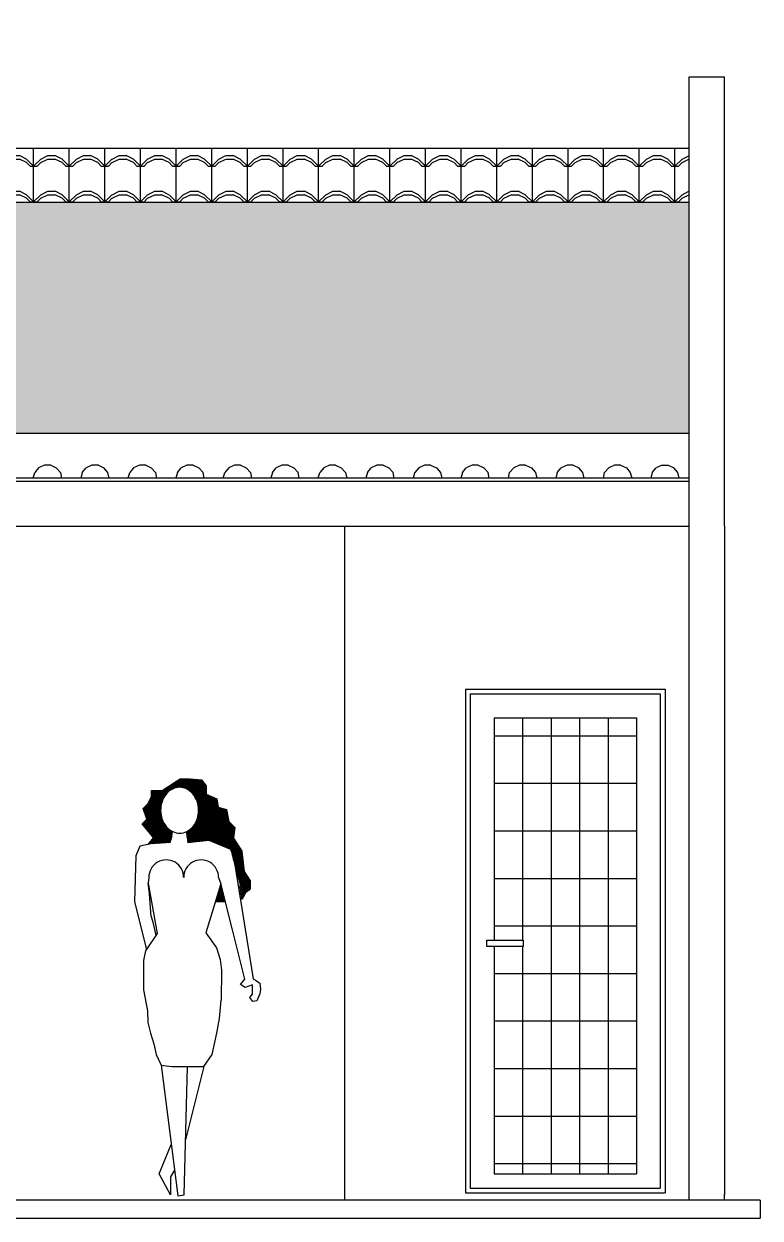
# Model space of a CAD drawing. Extents: x 500 to 638, y 181 to 267.
# Drawn here: x 634.76 to 637.86, y 221.62 to 226.65 of the extents above; entities that cross this region are included whole.
import ezdxf

# ---------------------------------------------------------------- set-up
doc = ezdxf.new("R2010")
doc.units = 0
doc.header["$LTSCALE"] = 7
for name, color, linetype in [('ACESSÓRIO', 2, 'CONTINUOUS'), ('ALVENARIA', 7, 'CONTINUOUS'), ('COTA', 1, 'CONTINUOUS'), ('JAPOR', 142, 'CONTINUOUS'), ('LINVISTA', 13, 'CONTINUOUS')]:
    doc.layers.add(name, color=color, linetype=linetype)
pattern_1 = [(0, (-0.015, 0), (0, 0.15), [0.03, -0.12]), (0, (0.06, 0.03), (0, 0.15), [0.03, -0.12]), (0, (0.06, 0.045), (0, 0.15), [0.03, -0.12]), (90, (0, 0), (-0.15, 9e-18), [0.15]), (45, (0, 0), (0, 0.150000004), [0.042426405, -0.16970563]), (45, (0.015, 0), (0, 0.150000004), [0.02121321, -0.190918824]), (135, (0, 0), (-0.150000004, 0), [0.042426405, -0.16970563]), (135, (0.135, 0), (-0.150000004, 0), [0.02121321, -0.190918824]), (26.565051, (0.03, 0.015), (0.15, 1e-10), [0.03354, -0.301870197]), (153.434949, (-0.03, 0.015), (-0.15, 1e-10), [0.03354, -0.301870197]), (26.565051, (0.03, 0.03), (0.15, 1e-10), [0.03354, -0.301870197]), (153.434949, (-0.03, 0.03), (-0.15, 1e-10), [0.03354, -0.301870197])]

msp = doc.modelspace()

# ---------------------------------------------------------------- hatches: boundary and pattern name
at = {"layer": 'COTA'}
h = msp.add_hatch(dxfattribs=at)
h.set_pattern_fill('SPANTILE', color=256, scale=0.15, style=0)
h.set_pattern_definition(pattern_1)
h.paths.add_polyline_path([(637.5585, 224.9259), (637.5585, 225.8971), (633.9339, 225.8971), (631.7834, 226.6489), (631.4591, 226.5359), (625.6328, 226.5359), (625.6328, 226.3259), (625.0071, 226.3259), (625.0071, 224.9259)])
h = msp.add_hatch(dxfattribs=at)
h.set_pattern_fill('SPANTILE', color=256, scale=0.15, style=0)
h.set_pattern_definition(pattern_1)
h.paths.add_polyline_path([(637.5585, 225.8971), (637.5585, 226.1246), (633.2837, 226.1246), (633.3517, 226.1006), (633.9339, 225.8971)])
at = {"layer": 'JAPOR', "linetype": 'Continuous'}
h = msp.add_hatch(dxfattribs=at)
h.set_pattern_fill('_U', color=256, scale=0.2, style=0, pattern_type=0)
h.set_pattern_definition([(0, (20.00375, -7.1469), (0, 0.2), [])])
h.paths.add_polyline_path([(637.0985, 223.7294), (636.9785, 223.7294), (636.9785, 221.8094), (637.0985, 221.8094)])
h.paths.add_polyline_path([(636.9785, 223.7294), (636.8585, 223.7294), (636.8585, 222.7936), (636.8612, 222.7936), (636.8612, 222.7672), (636.8585, 222.7672), (636.8585, 221.8094), (636.9785, 221.8094)])
h.paths.add_polyline_path([(636.8585, 223.7294), (636.7385, 223.7294), (636.7385, 222.7936), (636.8585, 222.7936)])
h.paths.add_polyline_path([(637.2185, 223.7294), (637.0985, 223.7294), (637.0985, 221.8094), (637.2185, 221.8094)])
h.paths.add_polyline_path([(637.3385, 223.7294), (637.2185, 223.7294), (637.2185, 221.8094), (637.3385, 221.8094)])
h.paths.add_polyline_path([(636.8585, 222.7672), (636.7385, 222.7672), (636.7385, 221.8094), (636.8585, 221.8094)])

# ---------------------------------------------------------------- linework, layer by layer
at = {"layer": 'ACESSÓRIO'}
for p, q in [((635.3265, 223.4041), (635.3516, 223.4291)), ((635.3289, 223.4012), (635.3672, 223.4395)), ((635.3312, 223.3984), (635.3828, 223.4499)), ((635.3336, 223.3955), (635.3983, 223.4603)), ((635.336, 223.3927), (635.4139, 223.4707)), ((635.3383, 223.3899), (635.421, 223.4726)), ((635.3417, 223.4226), (635.4168, 223.4726)), ((635.381, 223.4273), (635.4262, 223.4726)), ((635.3909, 223.432), (635.4314, 223.4726)), ((635.3985, 223.4344), (635.4366, 223.4726)), ((635.4049, 223.4356), (635.4419, 223.4726)), ((635.4107, 223.4362), (635.4471, 223.4726)), ((635.416, 223.4363), (635.4523, 223.4726)), ((635.4168, 223.4726), (635.4568, 223.4726)), ((635.4209, 223.436), (635.4574, 223.4725)), ((635.4255, 223.4354), (635.4621, 223.472)), ((635.4299, 223.4345), (635.4669, 223.4716)), ((635.4339, 223.4334), (635.4716, 223.4711)), ((635.4378, 223.4321), (635.4763, 223.4706)), ((635.4415, 223.4306), (635.4811, 223.4701)), ((635.445, 223.4289), (635.4858, 223.4697)), ((635.4484, 223.4271), (635.4905, 223.4692)), ((635.4517, 223.4251), (635.4953, 223.4687)), ((635.4548, 223.4231), (635.5, 223.4683)), ((635.4568, 223.4726), (635.5069, 223.4676)), ((635.4578, 223.4209), (635.5047, 223.4678)), ((635.4607, 223.4185), (635.5081, 223.466)), ((635.4634, 223.4161), (635.5105, 223.4631)), ((635.4661, 223.4135), (635.5128, 223.4602)), ((635.4686, 223.4109), (635.5151, 223.4573)), ((635.471, 223.4081), (635.5174, 223.4544)), ((635.4734, 223.4052), (635.5197, 223.4515)), ((635.4756, 223.4022), (635.522, 223.4487)), ((635.4777, 223.3991), (635.5243, 223.4458)), ((635.4797, 223.3959), (635.5267, 223.4429)), ((635.4819, 223.3929), (635.5269, 223.4379)), ((635.4888, 223.3946), (635.5269, 223.4327)), ((635.4957, 223.3963), (635.5269, 223.4275)), ((635.5069, 223.4676), (635.5269, 223.4426)), ((635.5269, 223.4426), (635.5269, 223.4075)), ((635.2624, 223.3451), (635.3241, 223.4069)), ((635.2637, 223.3412), (635.3265, 223.4041)), ((635.2685, 223.3408), (635.3289, 223.4012)), ((635.2753, 223.3425), (635.3312, 223.3984)), ((635.2816, 223.3675), (635.2966, 223.3975)), ((635.2822, 223.3442), (635.3336, 223.3955)), ((635.2837, 223.3716), (635.3218, 223.4097)), ((635.2889, 223.3821), (635.3194, 223.4126)), ((635.2891, 223.3459), (635.336, 223.3927)), ((635.2941, 223.3925), (635.317, 223.4154)), ((635.296, 223.3475), (635.3383, 223.3899)), ((635.2966, 223.421), (635.2981, 223.4226)), ((635.2966, 223.4158), (635.3034, 223.4226)), ((635.2966, 223.4106), (635.3086, 223.4226)), ((635.2966, 223.3975), (635.2966, 223.4226)), ((635.2966, 223.4226), (635.3417, 223.4226)), ((635.2966, 223.4054), (635.3123, 223.4211)), ((635.2966, 223.4002), (635.3147, 223.4182)), ((635.3029, 223.3492), (635.3407, 223.387)), ((635.3098, 223.3509), (635.3431, 223.3842)), ((635.3123, 223.4211), (635.3138, 223.4226)), ((635.3147, 223.4182), (635.319, 223.4226)), ((635.3167, 223.3526), (635.3407, 223.3767)), ((635.317, 223.4154), (635.3242, 223.4226)), ((635.3194, 223.4126), (635.3294, 223.4226)), ((635.3218, 223.4097), (635.3346, 223.4226)), ((635.3241, 223.4069), (635.3398, 223.4226)), ((635.3407, 223.387), (635.3494, 223.3958)), ((635.3431, 223.3842), (635.344, 223.3851)), ((635.4816, 223.3926), (635.4819, 223.3929)), ((635.4834, 223.3892), (635.4888, 223.3946)), ((635.485, 223.3856), (635.4957, 223.3963)), ((635.4866, 223.382), (635.5025, 223.3979)), ((635.488, 223.3782), (635.5094, 223.3996)), ((635.4893, 223.3743), (635.5163, 223.4013)), ((635.4901, 223.3075), (635.5708, 223.3881)), ((635.4905, 223.3703), (635.5232, 223.403)), ((635.4916, 223.3661), (635.5301, 223.4047)), ((635.4919, 223.3144), (635.5671, 223.3897)), ((635.4925, 223.3618), (635.5347, 223.4041)), ((635.4931, 223.3209), (635.5635, 223.3913)), ((635.4933, 223.3574), (635.5383, 223.4025)), ((635.4936, 223.3057), (635.5724, 223.3845)), ((635.494, 223.3269), (635.5599, 223.3929)), ((635.4944, 223.3326), (635.5526, 223.3908)), ((635.4946, 223.338), (635.5385, 223.3818)), ((635.4961, 223.355), (635.5419, 223.4009)), ((635.4983, 223.3052), (635.573, 223.38)), ((635.5025, 223.3979), (635.5269, 223.4223)), ((635.503, 223.3048), (635.5737, 223.3754)), ((635.5094, 223.3996), (635.5269, 223.4171)), ((635.5102, 223.364), (635.5455, 223.3993)), ((635.5163, 223.4013), (635.5269, 223.4119)), ((635.5232, 223.403), (635.5275, 223.4073)), ((635.5243, 223.3729), (635.5491, 223.3977)), ((635.5269, 223.4075), (635.572, 223.3875)), ((635.5301, 223.4047), (635.5311, 223.4057)), ((635.5385, 223.3818), (635.5527, 223.3961)), ((635.5526, 223.3908), (635.5563, 223.3945)), ((635.572, 223.3875), (635.577, 223.3525)), ((635.2568, 223.2823), (635.2996, 223.3251)), ((635.2591, 223.2794), (635.3043, 223.3246)), ((635.2615, 223.2766), (635.309, 223.3241)), ((635.2616, 223.3475), (635.2816, 223.3675)), ((635.2766, 223.3025), (635.2616, 223.3475)), ((635.265, 223.3373), (635.2685, 223.3408)), ((635.2663, 223.3334), (635.2753, 223.3425)), ((635.2676, 223.3295), (635.2822, 223.3442)), ((635.2689, 223.3256), (635.2712, 223.3279)), ((635.2702, 223.3217), (635.2759, 223.3275)), ((635.2712, 223.3279), (635.2891, 223.3459)), ((635.2715, 223.3178), (635.2806, 223.327)), ((635.2728, 223.3139), (635.2854, 223.3265)), ((635.2741, 223.31), (635.2901, 223.326)), ((635.2754, 223.3061), (635.2948, 223.3256)), ((635.2759, 223.3275), (635.296, 223.3475)), ((635.2806, 223.327), (635.3029, 223.3492)), ((635.2854, 223.3265), (635.3098, 223.3509)), ((635.2901, 223.326), (635.3167, 223.3526)), ((635.2948, 223.3256), (635.3235, 223.3543)), ((635.2996, 223.3251), (635.3304, 223.3559)), ((635.3043, 223.3246), (635.336, 223.3563)), ((635.309, 223.3241), (635.3353, 223.3504)), ((635.3138, 223.3237), (635.3349, 223.3448)), ((635.3185, 223.3232), (635.3348, 223.3395)), ((635.3232, 223.3227), (635.335, 223.3345)), ((635.3235, 223.3543), (635.3386, 223.3693)), ((635.328, 223.3223), (635.3353, 223.3296)), ((635.3304, 223.3559), (635.337, 223.3625)), ((635.3327, 223.3218), (635.3358, 223.3249)), ((635.4939, 223.3528), (635.4961, 223.355)), ((635.4943, 223.3481), (635.5102, 223.364)), ((635.4946, 223.3431), (635.5243, 223.3729)), ((635.5078, 223.3043), (635.5744, 223.3709)), ((635.5125, 223.3038), (635.575, 223.3663)), ((635.5172, 223.3033), (635.5757, 223.3618)), ((635.522, 223.3029), (635.5763, 223.3572)), ((635.5267, 223.3024), (635.577, 223.3526)), ((635.5314, 223.3019), (635.5809, 223.3514)), ((635.5362, 223.3015), (635.585, 223.3502)), ((635.5409, 223.301), (635.589, 223.3491)), ((635.5456, 223.3005), (635.5931, 223.3479)), ((635.5504, 223.3), (635.5971, 223.3468)), ((635.5551, 223.2996), (635.6012, 223.3456)), ((635.5598, 223.2991), (635.6052, 223.3445)), ((635.5646, 223.2986), (635.6093, 223.3433)), ((635.5693, 223.2981), (635.6123, 223.3411)), ((635.574, 223.2977), (635.6132, 223.3368)), ((635.577, 223.3525), (635.612, 223.3425)), ((635.5788, 223.2972), (635.614, 223.3325)), ((635.5835, 223.2967), (635.6149, 223.3281)), ((635.5882, 223.2963), (635.6158, 223.3238)), ((635.612, 223.3425), (635.622, 223.2925)), ((635.2566, 223.2825), (635.2766, 223.3025)), ((635.3016, 223.2275), (635.2566, 223.2825)), ((635.2638, 223.2737), (635.3138, 223.3237)), ((635.2661, 223.2708), (635.3185, 223.3232)), ((635.2685, 223.268), (635.3232, 223.3227)), ((635.2708, 223.2651), (635.328, 223.3223)), ((635.2732, 223.2622), (635.3327, 223.3218)), ((635.2755, 223.2594), (635.3365, 223.3204)), ((635.2779, 223.2565), (635.3374, 223.316)), ((635.2802, 223.2537), (635.3383, 223.3118)), ((635.2825, 223.2508), (635.3394, 223.3077)), ((635.2849, 223.2479), (635.3407, 223.3037)), ((635.2891, 223.247), (635.342, 223.2999)), ((635.2991, 223.2517), (635.3435, 223.2961)), ((635.3013, 223.2279), (635.3487, 223.2754)), ((635.3027, 223.2241), (635.3548, 223.2762)), ((635.309, 223.2564), (635.3451, 223.2925)), ((635.3189, 223.2612), (635.3468, 223.289)), ((635.3289, 223.2659), (635.3486, 223.2857)), ((635.3388, 223.2706), (635.3506, 223.2824)), ((635.3487, 223.2754), (635.3526, 223.2792)), ((635.4543, 223.2508), (635.5078, 223.3043)), ((635.4567, 223.248), (635.5125, 223.3038)), ((635.459, 223.2451), (635.5172, 223.3033)), ((635.4614, 223.2423), (635.522, 223.3029)), ((635.4638, 223.2395), (635.5267, 223.3024)), ((635.4661, 223.2366), (635.5314, 223.3019)), ((635.4685, 223.2338), (635.5362, 223.3015)), ((635.4709, 223.2309), (635.5409, 223.301)), ((635.4732, 223.2281), (635.5456, 223.3005)), ((635.4756, 223.2253), (635.5504, 223.3)), ((635.4764, 223.2781), (635.503, 223.3048)), ((635.478, 223.2224), (635.5551, 223.2996)), ((635.4803, 223.2196), (635.5598, 223.2991)), ((635.4827, 223.2168), (635.5646, 223.2986)), ((635.4837, 223.2907), (635.4983, 223.3052)), ((635.4851, 223.2139), (635.5693, 223.2981)), ((635.4874, 223.2111), (635.574, 223.2977)), ((635.4876, 223.2998), (635.4936, 223.3057)), ((635.4898, 223.2082), (635.5788, 223.2972)), ((635.4955, 223.2087), (635.5835, 223.2967)), ((635.5014, 223.2094), (635.5882, 223.2963)), ((635.5072, 223.21), (635.593, 223.2958)), ((635.5131, 223.2107), (635.5977, 223.2953)), ((635.5189, 223.2113), (635.6024, 223.2948)), ((635.5248, 223.212), (635.6072, 223.2944)), ((635.5306, 223.2126), (635.6119, 223.2939)), ((635.5365, 223.2133), (635.6166, 223.2934)), ((635.5408, 223.2124), (635.6213, 223.2929)), ((635.5445, 223.2109), (635.6241, 223.2905)), ((635.5481, 223.2093), (635.6267, 223.2879)), ((635.5518, 223.2078), (635.6293, 223.2853)), ((635.5555, 223.2062), (635.6319, 223.2827)), ((635.5591, 223.2047), (635.6345, 223.2801)), ((635.5628, 223.2032), (635.6371, 223.2775)), ((635.5665, 223.2016), (635.6397, 223.2749)), ((635.593, 223.2958), (635.6166, 223.3195)), ((635.5977, 223.2953), (635.6175, 223.3151)), ((635.6024, 223.2948), (635.6184, 223.3108)), ((635.6072, 223.2944), (635.6192, 223.3064)), ((635.6119, 223.2939), (635.6201, 223.3021)), ((635.6166, 223.2934), (635.621, 223.2978)), ((635.6213, 223.2929), (635.6218, 223.2934)), ((635.622, 223.2925), (635.6471, 223.2675)), ((635.2872, 223.2451), (635.2891, 223.247)), ((635.2896, 223.2422), (635.2991, 223.2517)), ((635.2919, 223.2394), (635.309, 223.2564)), ((635.2943, 223.2365), (635.3189, 223.2612)), ((635.2966, 223.2336), (635.3289, 223.2659)), ((635.2984, 223.2146), (635.357, 223.2732)), ((635.2989, 223.2308), (635.3388, 223.2706)), ((635.3016, 223.2275), (635.303, 223.2231)), ((635.3024, 223.2134), (635.3594, 223.2704)), ((635.3063, 223.2121), (635.3618, 223.2676)), ((635.3102, 223.2108), (635.3644, 223.265)), ((635.3142, 223.2096), (635.3671, 223.2625)), ((635.3181, 223.2083), (635.3699, 223.2601)), ((635.3221, 223.2071), (635.3729, 223.2578)), ((635.326, 223.2058), (635.3759, 223.2557)), ((635.33, 223.2045), (635.3791, 223.2537)), ((635.3339, 223.2033), (635.3824, 223.2517)), ((635.3378, 223.202), (635.3845, 223.2487)), ((635.3426, 223.2016), (635.3835, 223.2425)), ((635.3482, 223.2019), (635.3826, 223.2363)), ((635.3537, 223.2023), (635.3813, 223.2298)), ((635.3818, 223.2315), (635.3729, 223.2024)), ((635.3818, 223.2315), (635.3847, 223.2498)), ((635.4468, 223.2267), (635.4456, 223.2507)), ((635.4458, 223.2475), (635.4519, 223.2537)), ((635.446, 223.2425), (635.4543, 223.2508)), ((635.4463, 223.2376), (635.4567, 223.248)), ((635.4465, 223.2326), (635.459, 223.2451)), ((635.4468, 223.2277), (635.4614, 223.2423)), ((635.4468, 223.2267), (635.4493, 223.2023)), ((635.4472, 223.2229), (635.4638, 223.2395)), ((635.4477, 223.2182), (635.4661, 223.2366)), ((635.4482, 223.2134), (635.4685, 223.2338)), ((635.4486, 223.2087), (635.4709, 223.2309)), ((635.4491, 223.204), (635.4732, 223.2281)), ((635.4519, 223.2537), (635.4539, 223.2556)), ((635.4545, 223.2042), (635.4756, 223.2253)), ((635.5701, 223.2001), (635.6423, 223.2723)), ((635.5738, 223.1985), (635.6199, 223.2446)), ((635.5811, 223.1955), (635.6463, 223.2606)), ((635.5827, 223.2022), (635.6469, 223.2665)), ((635.5848, 223.1939), (635.6456, 223.2548)), ((635.5884, 223.1924), (635.645, 223.2489)), ((635.5921, 223.1908), (635.6443, 223.2431)), ((635.5958, 223.1893), (635.6437, 223.2372)), ((635.5994, 223.1878), (635.643, 223.2314)), ((635.6031, 223.1862), (635.6424, 223.2255)), ((635.6199, 223.2446), (635.6449, 223.2697)), ((635.6471, 223.2675), (635.6421, 223.2225)), ((635.2466, 223.1892), (635.2306, 223.1477)), ((635.2929, 223.1985), (635.2466, 223.1892)), ((635.303, 223.2231), (635.2812, 223.1961)), ((635.2861, 223.1971), (635.3024, 223.2134)), ((635.2865, 223.2027), (635.2984, 223.2146)), ((635.2926, 223.1984), (635.3063, 223.2121)), ((635.373, 223.2035), (635.2929, 223.1985)), ((635.2982, 223.1988), (635.3102, 223.2108)), ((635.3038, 223.1991), (635.3142, 223.2096)), ((635.3093, 223.1995), (635.3181, 223.2083)), ((635.3149, 223.1998), (635.3221, 223.2071)), ((635.3204, 223.2002), (635.326, 223.2058)), ((635.326, 223.2005), (635.33, 223.2045)), ((635.3315, 223.2009), (635.3339, 223.2033)), ((635.3371, 223.2012), (635.3378, 223.202)), ((635.3593, 223.2026), (635.379, 223.2224)), ((635.3648, 223.203), (635.3767, 223.2149)), ((635.3704, 223.2033), (635.3744, 223.2074)), ((635.4481, 223.2035), (635.5382, 223.2135)), ((635.4604, 223.2048), (635.478, 223.2224)), ((635.4662, 223.2055), (635.4803, 223.2196)), ((635.4721, 223.2061), (635.4827, 223.2168)), ((635.4779, 223.2068), (635.4851, 223.2139)), ((635.4838, 223.2074), (635.4874, 223.2111)), ((635.4896, 223.2081), (635.4898, 223.2082)), ((635.5382, 223.2135), (635.6284, 223.1756)), ((635.5775, 223.197), (635.5827, 223.2022)), ((635.6068, 223.1847), (635.643, 223.2209)), ((635.6104, 223.1831), (635.6451, 223.2178)), ((635.6141, 223.1816), (635.6471, 223.2146)), ((635.6178, 223.1801), (635.6491, 223.2114)), ((635.6214, 223.1785), (635.6511, 223.2082)), ((635.6251, 223.177), (635.6532, 223.205)), ((635.6285, 223.1752), (635.6552, 223.2019)), ((635.6296, 223.1711), (635.6572, 223.1987)), ((635.6307, 223.167), (635.6592, 223.1955)), ((635.6318, 223.1629), (635.6613, 223.1923)), ((635.6329, 223.1588), (635.6633, 223.1891)), ((635.634, 223.1547), (635.6653, 223.186)), ((635.6351, 223.1505), (635.6673, 223.1828)), ((635.6362, 223.1464), (635.6694, 223.1796)), ((635.6373, 223.1423), (635.6714, 223.1764)), ((635.6384, 223.1382), (635.6734, 223.1732)), ((635.6421, 223.2225), (635.6771, 223.1675)), ((635.2306, 223.1477), (635.2251, 222.9542)), ((635.6374, 223.1701), (635.7245, 222.6304)), ((635.6395, 223.1341), (635.6754, 223.1701)), ((635.6406, 223.13), (635.6772, 223.1666)), ((635.6416, 223.1259), (635.6777, 223.162)), ((635.6427, 223.1218), (635.6783, 223.1573)), ((635.6438, 223.1176), (635.6788, 223.1527)), ((635.6449, 223.1135), (635.6794, 223.148)), ((635.646, 223.1094), (635.6799, 223.1433)), ((635.6471, 223.1053), (635.6805, 223.1387)), ((635.6492, 223.1022), (635.681, 223.134)), ((635.6531, 223.1009), (635.6816, 223.1294)), ((635.6571, 223.0997), (635.6821, 223.1247)), ((635.6771, 223.1675), (635.6871, 223.0824)), ((635.6482, 223.1012), (635.6492, 223.1022)), ((635.6493, 223.0971), (635.6531, 223.1009)), ((635.6504, 223.093), (635.6571, 223.0997)), ((635.6515, 223.0889), (635.661, 223.0984)), ((635.6526, 223.0847), (635.665, 223.0971)), ((635.6537, 223.0806), (635.6689, 223.0959)), ((635.6548, 223.0765), (635.6728, 223.0946)), ((635.6558, 223.0724), (635.6768, 223.0934)), ((635.6569, 223.0683), (635.6807, 223.0921)), ((635.658, 223.0642), (635.6847, 223.0908)), ((635.6591, 223.0601), (635.6865, 223.0875)), ((635.6602, 223.056), (635.6871, 223.0828)), ((635.661, 223.0984), (635.6827, 223.1201)), ((635.6613, 223.0518), (635.6889, 223.0795)), ((635.6624, 223.0477), (635.6909, 223.0763)), ((635.6635, 223.0436), (635.693, 223.0731)), ((635.665, 223.0971), (635.6832, 223.1154)), ((635.6689, 223.0959), (635.6838, 223.1107)), ((635.6728, 223.0946), (635.6843, 223.1061)), ((635.6768, 223.0934), (635.6849, 223.1014)), ((635.6807, 223.0921), (635.6854, 223.0968)), ((635.6847, 223.0908), (635.686, 223.0921)), ((635.6871, 223.0824), (635.7121, 223.0424)), ((635.2849, 223.0563), (635.2829, 223.0334)), ((635.2879, 222.9884), (635.2829, 223.0334)), ((635.2829, 223.0334), (635.3206, 222.8215)), ((635.5883, 223.0301), (635.5253, 222.8234)), ((635.5788, 223.0563), (635.5883, 223.0301)), ((635.585, 223.0194), (635.5896, 223.024)), ((635.5873, 223.0269), (635.5886, 223.0282)), ((635.6369, 222.8367), (635.5877, 223.0318)), ((635.6646, 223.0395), (635.695, 223.0699)), ((635.6657, 223.0354), (635.697, 223.0667)), ((635.6657, 223.0272), (635.666, 223.0275)), ((635.6664, 223.0227), (635.6672, 223.0235)), ((635.6668, 223.0313), (635.699, 223.0635)), ((635.6679, 223.0272), (635.701, 223.0603)), ((635.669, 223.0231), (635.703, 223.0571)), ((635.67, 223.019), (635.705, 223.0539)), ((635.6711, 223.0148), (635.707, 223.0507)), ((635.6722, 223.0107), (635.709, 223.0475)), ((635.6733, 223.0066), (635.711, 223.0443)), ((635.6744, 223.0025), (635.7121, 223.0402)), ((635.6755, 222.9984), (635.7121, 223.035)), ((635.6766, 222.9943), (635.7121, 223.0298)), ((635.6777, 222.9902), (635.7121, 223.0246)), ((635.7121, 223.0424), (635.7121, 223.0074)), ((635.2947, 222.8934), (635.2879, 222.9884)), ((635.5668, 222.9595), (635.598, 222.9908)), ((635.5674, 222.9549), (635.5991, 222.9866)), ((635.5691, 222.967), (635.597, 222.9949)), ((635.5713, 222.9745), (635.5959, 222.9991)), ((635.5726, 222.955), (635.6001, 222.9825)), ((635.5736, 222.982), (635.5949, 223.0032)), ((635.5759, 222.9895), (635.5938, 223.0074)), ((635.5778, 222.955), (635.6012, 222.9783)), ((635.5782, 222.997), (635.5928, 223.0116)), ((635.5805, 223.0044), (635.5917, 223.0157)), ((635.5827, 223.0119), (635.5907, 223.0199)), ((635.5831, 222.955), (635.6022, 222.9742)), ((635.667, 223.0182), (635.6684, 223.0195)), ((635.6677, 223.0136), (635.6696, 223.0155)), ((635.6684, 223.0091), (635.6708, 223.0115)), ((635.6691, 223.0046), (635.672, 223.0075)), ((635.6697, 223), (635.6732, 223.0035)), ((635.6704, 222.9955), (635.6744, 222.9995)), ((635.6711, 222.991), (635.6756, 222.9955)), ((635.6717, 222.9864), (635.6769, 222.9915)), ((635.6724, 222.9819), (635.6781, 222.9875)), ((635.6731, 222.9774), (635.6793, 222.9835)), ((635.6738, 222.9728), (635.6805, 222.9795)), ((635.6744, 222.9683), (635.6817, 222.9755)), ((635.6819, 222.9743), (635.6749, 222.965)), ((635.6788, 222.9861), (635.7121, 223.0194)), ((635.6799, 222.9819), (635.7121, 223.0142)), ((635.681, 222.9778), (635.6877, 222.9845)), ((635.6921, 222.9924), (635.6819, 222.9743)), ((635.6921, 222.9924), (635.6828, 222.9899)), ((635.7121, 223.0074), (635.6921, 222.9924)), ((635.7058, 223.0026), (635.7121, 223.009)), ((635.2251, 222.9542), (635.2755, 222.7535)), ((635.6075, 222.9551), (635.564, 222.9549)), ((635.5883, 222.955), (635.6033, 222.97)), ((635.5935, 222.955), (635.6043, 222.9658)), ((635.5987, 222.9551), (635.6054, 222.9617)), ((635.604, 222.9551), (635.6064, 222.9575)), ((635.2947, 222.8934), (635.302, 222.869)), ((635.3206, 222.8215), (635.2718, 222.7479)), ((635.302, 222.869), (635.3145, 222.8122)), ((635.5253, 222.8234), (635.5696, 222.7615)), ((635.6891, 222.6294), (635.6369, 222.8367)), ((635.2718, 222.7479), (635.2629, 222.708)), ((635.5696, 222.7615), (635.5851, 222.712)), ((635.2629, 222.708), (635.2629, 222.5844)), ((635.5851, 222.712), (635.5913, 222.6671)), ((635.5913, 222.6671), (635.5904, 222.54)), ((635.6714, 222.6063), (635.6891, 222.6294)), ((635.7245, 222.6304), (635.7339, 222.6244)), ((635.7339, 222.6244), (635.7526, 222.6122)), ((635.2629, 222.5844), (635.2798, 222.4957)), ((635.6901, 222.5941), (635.6714, 222.6063)), ((635.7217, 222.6056), (635.6901, 222.5941)), ((635.7221, 222.5653), (635.7217, 222.6056)), ((635.7526, 222.6122), (635.7548, 222.5868)), ((635.7548, 222.5868), (635.7526, 222.5669)), ((635.583, 222.4629), (635.5904, 222.54)), ((635.7105, 222.5515), (635.7221, 222.5653)), ((635.7237, 222.5349), (635.7105, 222.5515)), ((635.7392, 222.5382), (635.7237, 222.5349)), ((635.7526, 222.5669), (635.7392, 222.5382)), ((635.2798, 222.4957), (635.2816, 222.4472)), ((635.2816, 222.4472), (635.2916, 222.4022)), ((635.572, 222.4022), (635.583, 222.4629)), ((635.2916, 222.4022), (635.3066, 222.3572)), ((635.562, 222.3572), (635.572, 222.4022)), ((635.3066, 222.3572), (635.3167, 222.3122)), ((635.5519, 222.3122), (635.562, 222.3572)), ((635.3167, 222.3122), (635.3367, 222.2671)), ((635.5169, 222.2621), (635.5519, 222.3122)), ((635.3367, 222.2671), (635.3817, 222.2621)), ((635.3367, 222.2671), (635.4068, 221.7169)), ((635.3817, 222.2621), (635.5169, 222.2621)), ((635.4339, 221.7219), (635.4481, 222.2603)), ((635.5169, 222.2621), (635.44, 221.953)), ((635.3289, 221.8101), (635.3792, 221.9334)), ((635.393, 221.8253), (635.3767, 221.797)), ((635.3767, 221.7219), (635.3289, 221.8101)), ((635.3767, 221.797), (635.3767, 221.7219)), ((635.4068, 221.7169), (635.4339, 221.7219))]:
    msp.add_line(p, q, dxfattribs=at)
for centre, radius, start, end in [((635.4219, 223.3554), 0.0828, 117.0443, 140.8457), ((635.4145, 223.3698), 0.0665, 90.4543, 117.0443), ((635.4145, 223.3698), 0.0665, 63.8643, 90.4543), ((635.4074, 223.3552), 0.0828, 40.063, 63.8643), ((635.4512, 223.3401), 0.1164, 161.534, 180.4543), ((635.4333, 223.3461), 0.0975, 140.8457, 161.534), ((635.3961, 223.3458), 0.0975, 19.3746, 40.063), ((635.3783, 223.3395), 0.1164, 0.4543, 19.3746), ((635.4512, 223.3401), 0.1164, 180.4543, 199.3746), ((635.3783, 223.3395), 0.1164, 341.534, 0.4543), ((635.4334, 223.3338), 0.0975, 199.3746, 220.063), ((635.3962, 223.3335), 0.0975, 320.8457, 341.534), ((635.4221, 223.3243), 0.0828, 220.063, 243.8643), ((635.415, 223.3098), 0.0665, 243.8643, 270.4543), ((635.415, 223.3098), 0.0665, 270.4543, 297.0443), ((635.4076, 223.3242), 0.0828, 297.0443, 320.8457), ((635.3584, 223.0574), 0.0734, 359.1813, 180.8187), ((635.5054, 223.0574), 0.0734, 359.1813, 180.8187)]:
    msp.add_arc(centre, radius, start, end, dxfattribs=at)
at = {"layer": 'ALVENARIA'}
for p, q in [((637.5585, 226.4246, -1.4713), (637.5585, 221.6994, -1.4713)), ((637.7089, 226.4246, -1.4713), (637.5585, 226.4246, -1.4713)), ((637.7089, 224.5355, -1.4713), (637.7089, 226.4246, -1.4713)), ((637.5585, 225.8971, -1.4713), (633.9339, 225.8971, -1.4713)), ((637.5585, 224.9259, -1.4713), (625.0094, 224.9259, -1.4713)), ((634.8454, 224.792, -1.4713), (634.8212, 224.7807, -1.4713)), ((634.8728, 224.792, -1.4713), (634.8454, 224.792, -1.4713)), ((634.8728, 224.792, -1.4713), (634.8954, 224.7807, -1.4713)), ((635.0454, 224.792, -1.4713), (635.0212, 224.7807, -1.4713)), ((635.0728, 224.792, -1.4713), (635.0454, 224.792, -1.4713)), ((635.0728, 224.792, -1.4713), (635.0954, 224.7807, -1.4713)), ((635.2455, 224.792, -1.4713), (635.2213, 224.7807, -1.4713)), ((635.2729, 224.792, -1.4713), (635.2455, 224.792, -1.4713)), ((635.2729, 224.792, -1.4713), (635.2955, 224.7807, -1.4713)), ((635.4455, 224.792, -1.4713), (635.4213, 224.7807, -1.4713)), ((635.4713, 224.792, -1.4713), (635.4455, 224.792, -1.4713)), ((635.4713, 224.792, -1.4713), (635.4955, 224.7807, -1.4713)), ((635.6455, 224.792, -1.4713), (635.6213, 224.7807, -1.4713)), ((635.6714, 224.792, -1.4713), (635.6455, 224.792, -1.4713)), ((635.6714, 224.792, -1.4713), (635.6956, 224.7807, -1.4713)), ((635.8456, 224.792, -1.4713), (635.8214, 224.7807, -1.4713)), ((635.8714, 224.792, -1.4713), (635.8456, 224.792, -1.4713)), ((635.8714, 224.792, -1.4713), (635.8956, 224.7807, -1.4713)), ((636.0456, 224.792, -1.4713), (636.0214, 224.7807, -1.4713)), ((636.0714, 224.792, -1.4713), (636.0456, 224.792, -1.4713)), ((636.0714, 224.792, -1.4713), (636.0956, 224.7807, -1.4713)), ((636.2457, 224.792, -1.4713), (636.2215, 224.7807, -1.4713)), ((636.2715, 224.792, -1.4713), (636.2457, 224.792, -1.4713)), ((636.2715, 224.792, -1.4713), (636.2957, 224.7807, -1.4713)), ((636.4457, 224.792, -1.4713), (636.4215, 224.7807, -1.4713)), ((636.4715, 224.792, -1.4713), (636.4457, 224.792, -1.4713)), ((636.4715, 224.792, -1.4713), (636.4957, 224.7807, -1.4713)), ((636.6458, 224.792, -1.4713), (636.6216, 224.7807, -1.4713)), ((636.6716, 224.792, -1.4713), (636.6458, 224.792, -1.4713)), ((636.6716, 224.792, -1.4713), (636.6958, 224.7807, -1.4713)), ((636.8458, 224.792, -1.4713), (636.8216, 224.7807, -1.4713)), ((636.8716, 224.792, -1.4713), (636.8458, 224.792, -1.4713)), ((636.8716, 224.792, -1.4713), (636.8958, 224.7807, -1.4713)), ((637.0458, 224.792, -1.4713), (637.0216, 224.7807, -1.4713)), ((637.0717, 224.792, -1.4713), (637.0458, 224.792, -1.4713)), ((637.0717, 224.792, -1.4713), (637.0959, 224.7807, -1.4713)), ((637.2459, 224.792, -1.4713), (637.2217, 224.7807, -1.4713)), ((637.2717, 224.792, -1.4713), (637.2459, 224.792, -1.4713)), ((637.2717, 224.792, -1.4713), (637.2959, 224.7807, -1.4713)), ((637.4459, 224.792, -1.4713), (637.4217, 224.7807, -1.4713)), ((637.4459, 224.792, -1.4713), (637.4717, 224.792, -1.4713)), ((637.4717, 224.792, -1.4713), (637.4959, 224.7807, -1.4713)), ((637.5585, 224.7372, -1.4713), (625.0094, 224.7372, -1.4713)), ((634.7986, 224.7372, -1.4713), (634.805, 224.7614, -1.4713)), ((634.8212, 224.7807, -1.4713), (634.805, 224.7614, -1.4713)), ((634.8954, 224.7807, -1.4713), (634.9131, 224.7614, -1.4713)), ((634.9131, 224.7614, -1.4713), (634.918, 224.7372, -1.4713)), ((635.0051, 224.7614, -1.4713), (634.9986, 224.7372, -1.4713)), ((635.0051, 224.7614, -1.4713), (635.0212, 224.7807, -1.4713)), ((635.1132, 224.7614, -1.4713), (635.0954, 224.7807, -1.4713)), ((635.118, 224.7372, -1.4713), (635.1132, 224.7614, -1.4713)), ((635.1987, 224.7372, -1.4713), (635.2051, 224.7614, -1.4713)), ((635.2213, 224.7807, -1.4713), (635.2051, 224.7614, -1.4713)), ((635.2955, 224.7807, -1.4713), (635.3132, 224.7614, -1.4713)), ((635.3132, 224.7614, -1.4713), (635.3181, 224.7372, -1.4713)), ((635.4052, 224.7614, -1.4713), (635.3987, 224.7372, -1.4713)), ((635.4052, 224.7614, -1.4713), (635.4213, 224.7807, -1.4713)), ((635.5133, 224.7614, -1.4713), (635.4955, 224.7807, -1.4713)), ((635.5181, 224.7372, -1.4713), (635.5133, 224.7614, -1.4713)), ((635.5988, 224.7372, -1.4713), (635.6052, 224.7614, -1.4713)), ((635.6213, 224.7807, -1.4713), (635.6052, 224.7614, -1.4713)), ((635.6956, 224.7807, -1.4713), (635.7133, 224.7614, -1.4713)), ((635.7133, 224.7614, -1.4713), (635.7181, 224.7372, -1.4713)), ((635.8053, 224.7614, -1.4713), (635.7988, 224.7372, -1.4713)), ((635.8053, 224.7614, -1.4713), (635.8214, 224.7807, -1.4713)), ((635.9133, 224.7614, -1.4713), (635.8956, 224.7807, -1.4713)), ((635.9182, 224.7372, -1.4713), (635.9133, 224.7614, -1.4713)), ((635.9988, 224.7372, -1.4713), (636.0053, 224.7614, -1.4713)), ((636.0214, 224.7807, -1.4713), (636.0053, 224.7614, -1.4713)), ((636.0956, 224.7807, -1.4713), (636.1134, 224.7614, -1.4713)), ((636.1134, 224.7614, -1.4713), (636.1182, 224.7372, -1.4713)), ((636.2053, 224.7614, -1.4713), (636.1989, 224.7372, -1.4713)), ((636.2053, 224.7614, -1.4713), (636.2215, 224.7807, -1.4713)), ((636.3134, 224.7614, -1.4713), (636.2957, 224.7807, -1.4713)), ((636.3183, 224.7372, -1.4713), (636.3134, 224.7614, -1.4713)), ((636.3989, 224.7372, -1.4713), (636.4054, 224.7614, -1.4713)), ((636.4215, 224.7807, -1.4713), (636.4054, 224.7614, -1.4713)), ((636.4957, 224.7807, -1.4713), (636.5135, 224.7614, -1.4713)), ((636.5135, 224.7614, -1.4713), (636.5183, 224.7372, -1.4713)), ((636.6054, 224.7614, -1.4713), (636.599, 224.7372, -1.4713)), ((636.6054, 224.7614, -1.4713), (636.6216, 224.7807, -1.4713)), ((636.7135, 224.7614, -1.4713), (636.6958, 224.7807, -1.4713)), ((636.7184, 224.7372, -1.4713), (636.7135, 224.7614, -1.4713)), ((636.799, 224.7372, -1.4713), (636.8039, 224.7614, -1.4713)), ((636.8216, 224.7807, -1.4713), (636.8039, 224.7614, -1.4713)), ((636.8958, 224.7807, -1.4713), (636.9136, 224.7614, -1.4713)), ((636.9136, 224.7614, -1.4713), (636.9184, 224.7372, -1.4713)), ((637.0039, 224.7614, -1.4713), (636.9991, 224.7372, -1.4713)), ((637.0039, 224.7614, -1.4713), (637.0216, 224.7807, -1.4713)), ((637.112, 224.7614, -1.4713), (637.0959, 224.7807, -1.4713)), ((637.1184, 224.7372, -1.4713), (637.112, 224.7614, -1.4713)), ((637.1991, 224.7372, -1.4713), (637.2039, 224.7614, -1.4713)), ((637.2217, 224.7807, -1.4713), (637.2039, 224.7614, -1.4713)), ((637.2959, 224.7807, -1.4713), (637.312, 224.7614, -1.4713)), ((637.312, 224.7614, -1.4713), (637.3185, 224.7372, -1.4713)), ((637.404, 224.7614, -1.4713), (637.3991, 224.7372, -1.4713)), ((637.404, 224.7614, -1.4713), (637.4217, 224.7807, -1.4713)), ((637.5121, 224.7614, -1.4713), (637.4959, 224.7807, -1.4713)), ((637.5185, 224.7372, -1.4713), (637.5121, 224.7614, -1.4713)), ((625.0094, 224.7243, -1.4713), (637.5585, 224.7243, -1.4713)), ((625.0094, 224.5355, -1.4713), (637.5585, 224.5355, -1.4713)), ((637.7085, 224.5355, -1.4713), (637.7085, 221.7236, -1.4713)), ((637.7089, 221.6994, -1.4713), (637.7089, 221.7252, -1.4713)), ((637.8589, 221.6994, -1.4713), (624.413, 221.6994, -1.4713)), ((637.8589, 221.6994, -1.4713), (637.8589, 221.6236, -1.4713)), ((624.413, 221.6236, -1.4713), (637.8589, 221.6236, -1.4713))]:
    msp.add_line(p, q, dxfattribs=at)
at = {"layer": 'JAPOR', "linetype": 'Continuous'}
for p, q in [((636.6185, 223.8494, -1.4713), (637.4585, 223.8494, -1.4713)), ((636.6185, 223.8494, -1.4713), (636.6185, 221.7294, -1.4713)), ((636.6385, 223.8294, -1.4713), (637.4385, 223.8294, -1.4713)), ((636.6385, 223.8294, -1.4713), (636.6385, 221.7494, -1.4713)), ((637.4385, 223.8294, -1.4713), (637.4385, 221.7494, -1.4713)), ((637.4585, 223.8494, -1.4713), (637.4585, 221.7294, -1.4713)), ((636.7385, 223.7294, -1.4713), (637.3385, 223.7294, -1.4713)), ((636.7385, 223.7294, -1.4713), (636.7385, 222.7936, -1.4713)), ((636.8585, 223.7294, -1.4713), (636.8585, 222.7936, -1.4713)), ((636.9785, 223.7294, -1.4713), (636.9785, 221.8094, -1.4713)), ((637.0985, 223.7294, -1.4713), (637.0985, 221.8094, -1.4713)), ((637.2185, 223.7294, -1.4713), (637.2185, 221.8094, -1.4713)), ((637.3385, 223.7294, -1.4713), (637.3385, 221.8094, -1.4713)), ((636.7079, 222.7936, -1.4713), (636.8612, 222.7936, -1.4713)), ((636.7079, 222.7672, -1.4713), (636.7079, 222.7936, -1.4713)), ((636.8612, 222.7936, -1.4713), (636.8612, 222.7672, -1.4713)), ((636.8612, 222.7672, -1.4713), (636.7079, 222.7672, -1.4713)), ((636.7385, 222.7672, -1.4713), (636.7385, 221.8094, -1.4713)), ((636.8585, 222.7672, -1.4713), (636.8585, 221.8094, -1.4713)), ((636.7385, 221.8094, -1.4713), (637.3385, 221.8094, -1.4713)), ((636.6185, 221.7294, -1.4713), (637.4585, 221.7294, -1.4713)), ((636.6385, 221.7494, -1.4713), (637.4385, 221.7494, -1.4713))]:
    msp.add_line(p, q, dxfattribs=at)
at = {"layer": 'LINVISTA'}
for p, q in [((637.5585, 226.1246, -1.4713), (633.2837, 226.1246, -1.4713)), ((636.1085, 224.5355, -1.4713), (636.1085, 221.6994, -1.4713))]:
    msp.add_line(p, q, dxfattribs=at)

doc.saveas('drawing.dxf')
